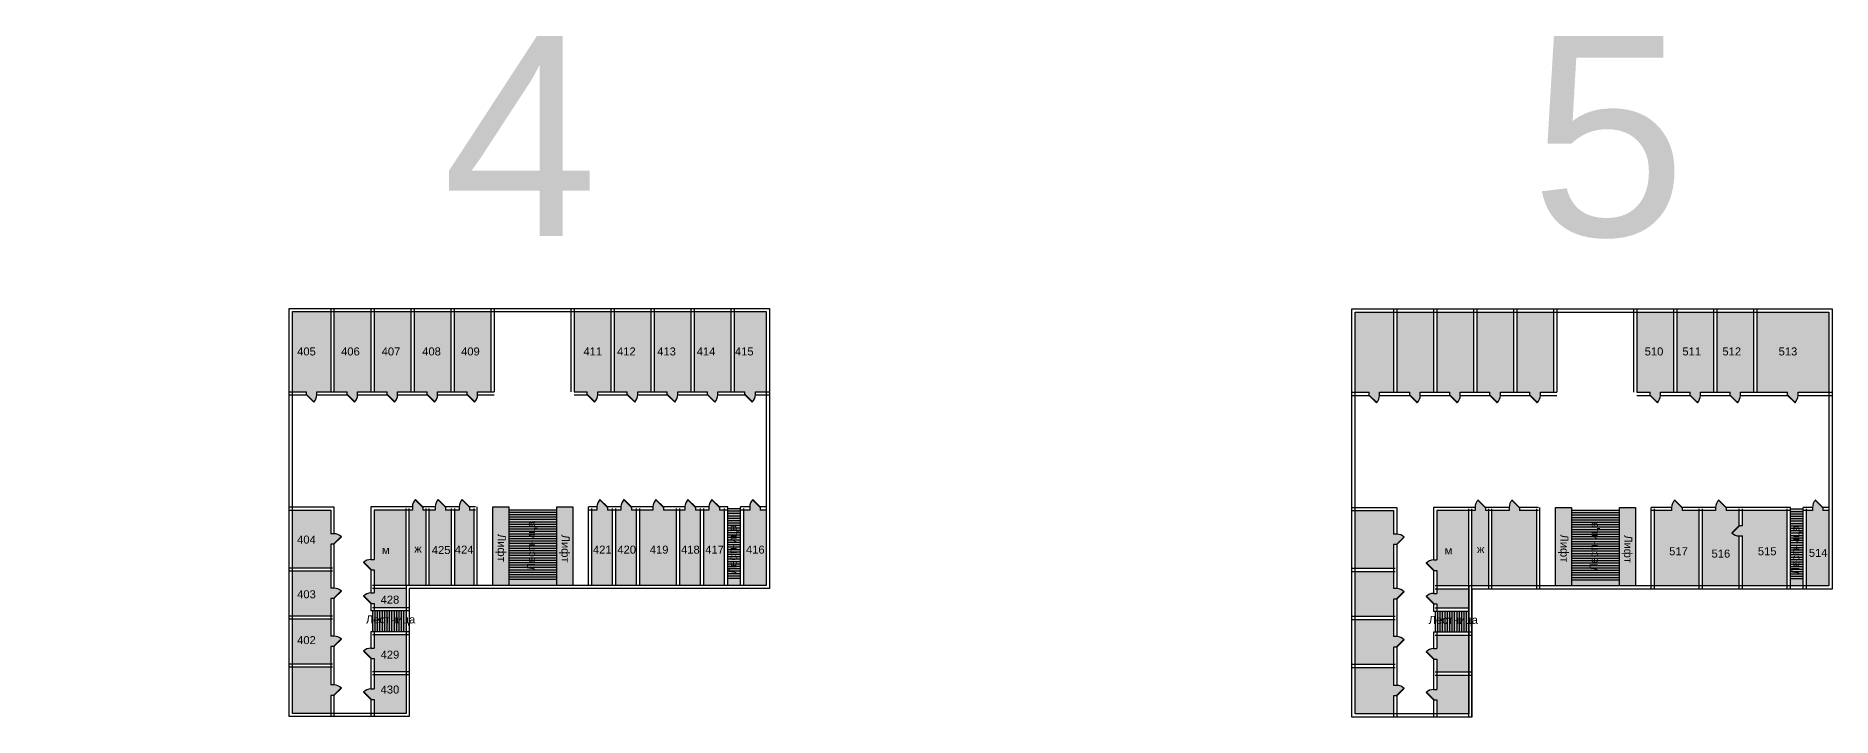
# Model space of a CAD drawing. Header units: millimetres. Extents: x -12927 to 458030, y -69439 to 32877.
# Drawn here: x -12927 to 211498, y -52604 to 32504 of the extents above; entities that cross this region are included whole.
import ezdxf

# ---------------------------------------------------------------- set-up
doc = ezdxf.new("R2010")
doc.units = ezdxf.units.MM
doc.layers.add('подп', color=7, linetype='Continuous')
doc.layers.add('штрих', color=7, linetype='Continuous')
doc.styles.get("Standard").update_dxf_attribs({"font": 'arial.ttf'})
pattern_1 = [(0, (0, 0), (0, 6.985), [5.08, -1.905]), (90, (0, 0), (-6.985, 4e-16), [5.08, -1.905])]
pattern_2 = [(0, (132782.215, -59.1775), (0, 6.985), [5.08, -1.905]), (90, (132782.215, -59.1775), (-6.985, 4e-16), [5.08, -1.905])]

# ---------------------------------------------------------------- blocks, each defined once
blk = doc.blocks.new('*U2')
for p, q in [((0, 0), (0, 400)), ((1300, 0), (1300, 400))]:
    blk.add_line(p, q)
blk.add_lwpolyline([(0, 0), (919, -919), (950, -888), (31, 31)], close=True)
blk.add_arc((0, 0), 1300, 315, 0)
blk = doc.blocks.new('*U3')
for p, q in [((0, 0), (0, -400)), ((-1300, 0), (-1300, -400))]:
    blk.add_line(p, q)
blk.add_lwpolyline([(0, 0), (-919, 919), (-950, 888), (-31, -31)], close=True)
blk.add_arc((0, 0), 1300, 135, 180)
blk = doc.blocks.new('*U4')
for p, q in [((0, 0), (0, -400)), ((-1300, 0), (-1300, -400))]:
    blk.add_line(p, q)
blk.add_lwpolyline([(0, 0), (-919, 919), (-950, 888), (-31, -31)], close=True)
blk.add_arc((0, 0), 1300, 135, 180)
blk = doc.blocks.new('*U5')
for p, q in [((-1300, 0), (-1300, 400)), ((0, 0), (0, 400))]:
    blk.add_line(p, q)
blk.add_lwpolyline([(0, 0), (-919, -919), (-950, -888), (-31, 31)], close=True)
blk.add_arc((0, 0), 1300, 180, 225)

msp = doc.modelspace()

# ---------------------------------------------------------------- hatches: boundary and pattern name
at = {"layer": 'штрих', "true_color": 0xffff76}
h = msp.add_hatch(color=51, dxfattribs=at)
h.dxf.hatch_style = 1
h.paths.add_polyline_path([(23916, -1945), (19116, -1945), (19116, -11945), (20866, -11945), (20866, -12283), (21815, -13233, 0.1901788), (22166, -12345), (22166, -11945), (23916, -11945)])
h.paths.add_polyline_path([(28916, -1945), (24316, -1945), (24316, -11945), (25966, -11945), (25966, -12283), (26915, -13233, 0.1901788), (27266, -12345), (27266, -11945), (28916, -11945)])
h.paths.add_polyline_path([(33916, -1945), (29316, -1945), (29316, -11945), (30966, -11945), (30966, -12283), (31915, -13233, 0.1901788), (32266, -12345), (32266, -11945), (33916, -11945)])
h.paths.add_polyline_path([(38916, -1945), (34316, -1945), (34316, -11945), (35966, -11945), (35966, -12283), (36915, -13233, 0.1901788), (37266, -12345), (37266, -11945), (38916, -11945)])
h.paths.add_polyline_path([(43916, -1945), (39316, -1945), (39316, -11945), (40966, -11945), (40966, -12283), (41915, -13233, 0.1901788), (42266, -12345), (42266, -11945), (43916, -11945)])
h.paths.add_polyline_path([(58916, -1945), (54316, -1945), (54316, -11945), (55966, -11945), (55966, -12283), (56915, -13233, 0.1901788), (57266, -12345), (57266, -11945), (58916, -11945)])
h.paths.add_polyline_path([(63916, -1945), (59316, -1945), (59316, -11945), (60966, -11945), (60966, -12283), (61915, -13233, 0.1901788), (62266, -12345), (62266, -11945), (63916, -11945)])
h.paths.add_polyline_path([(68916, -1945), (64316, -1945), (64316, -11945), (65966, -11945), (65966, -12283), (66915, -13233, 0.1901788), (67266, -12345), (67266, -11945), (68916, -11945)])
h.paths.add_polyline_path([(73916, -1945), (69316, -1945), (69316, -11945), (70966, -11945), (70966, -12283), (71915, -13233, 0.1901788), (72266, -12345), (72266, -11945), (73916, -11945)])
h.paths.add_polyline_path([(78316, -1945), (74316, -1945), (74316, -11945), (75666, -11945), (75666, -12283), (76615, -13233, 0.1901788), (76966, -12345), (76966, -11945), (78316, -11945)])
h.paths.add_polyline_path([(78316, -26745), (77566, -26745), (77566, -26407), (76616, -25457, 0.1901788), (76266, -26345), (76266, -26745), (75516, -26745), (75516, -36145), (78316, -36145)])
h.paths.add_polyline_path([(73116, -26745), (72466, -26745), (72466, -26407), (71516, -25457, 0.1901788), (71166, -26345), (71166, -26745), (70516, -26745), (70516, -36145), (73116, -36145)])
h.paths.add_polyline_path([(70116, -26745), (69466, -26745), (69466, -26407), (68516, -25457, 0.1901788), (68166, -26345), (68166, -26745), (67516, -26745), (67516, -36145), (70116, -36145)])
h.paths.add_polyline_path([(67116, -26745), (65469, -26745), (65469, -26407), (64519, -25457, 0.1901788), (64169, -26345), (64169, -26745), (62521, -26745), (62521, -36145), (67116, -36145)])
h.paths.add_polyline_path([(62121, -26745), (61471, -26745), (61471, -26407), (60522, -25457, 0.1901788), (60171, -26345), (60171, -26745), (59521, -26745), (59521, -36145), (62121, -36145)])
h.paths.add_polyline_path([(59121, -26745), (58471, -26745), (58471, -26407), (57522, -25457, 0.1901788), (57171, -26345), (57171, -26745), (56521, -26745), (56521, -36145), (59121, -36145)])
h.paths.add_polyline_path([(41816, -26745), (41266, -26745), (41266, -26407), (40316, -25457, 0.1901788), (39966, -26345), (39966, -26745), (39416, -26745), (39416, -36145), (41816, -36145)])
h.paths.add_polyline_path([(39016, -26745), (38266, -26745), (38266, -26407), (37316, -25457, 0.1901788), (36966, -26345), (36966, -26745), (36216, -26745), (36216, -36145), (39016, -36145)])
h.paths.add_polyline_path([(33316, -42345), (29316, -42345), (29316, -43995), (28916, -43995, 0.1901788), (28028, -44345), (28978, -45295), (29316, -45295), (29316, -46945), (33316, -46945)])
h.paths.add_polyline_path([(33316, -36545), (29316, -36545), (29316, -37095), (28916, -37095, 0.1901788), (28028, -37445), (28978, -38395), (29316, -38395), (29316, -38945), (33316, -38945)])
h.paths.add_polyline_path([(33316, -47345), (29316, -47345), (29316, -49095), (28916, -49095, 0.1901788), (28028, -49445), (28978, -50395), (29316, -50395), (29316, -52145), (33316, -52145)])
h.paths.add_polyline_path([(23916, -46345), (19116, -46345), (19116, -52145), (23916, -52145), (23916, -49895), (24254, -49895), (25204, -48945, 0.1901788), (24316, -48595), (23916, -48595)])
h.paths.add_polyline_path([(25204, -42845, 0.1901788), (24316, -42495), (23916, -42495), (23916, -40345), (19116, -40345), (19116, -45945), (23916, -45945), (23916, -43795), (24254, -43795)])
h.paths.add_polyline_path([(23916, -34345), (19116, -34345), (19116, -39945), (23916, -39945), (23916, -37795), (24254, -37795), (25204, -36845, 0.1901788), (24316, -36495), (23916, -36495)])
h.paths.add_polyline_path([(23916, -30995), (24254, -30995), (25204, -30045, 0.1901788), (24316, -29695), (23916, -29695), (23916, -26745), (19116, -26745), (19116, -33945), (23916, -33945)])
h = msp.add_hatch(dxfattribs=at)
h.set_pattern_fill('ANGLE', color=51)
h.set_pattern_definition(pattern_1)
h.paths.add_polyline_path([(176698, -2004), (172098, -2004), (172098, -12004), (173748, -12004), (173748, -12342), (174698, -13292, 0.1901788), (175048, -12404), (175048, -12004), (176698, -12004)])
h.paths.add_polyline_path([(171698, -2004), (167098, -2004), (167098, -12004), (168748, -12004), (168748, -12342), (169698, -13292, 0.1901788), (170048, -12404), (170048, -12004), (171698, -12004)])
h.paths.add_polyline_path([(166698, -2004), (162098, -2004), (162098, -12004), (163748, -12004), (163748, -12342), (164698, -13292, 0.1901788), (165048, -12404), (165048, -12004), (166698, -12004)])
h.paths.add_polyline_path([(161698, -2004), (157098, -2004), (157098, -12004), (158748, -12004), (158748, -12342), (159698, -13292, 0.1901788), (160048, -12404), (160048, -12004), (161698, -12004)])
h.paths.add_polyline_path([(156698, -2004), (151898, -2004), (151898, -12004), (153648, -12004), (153648, -12342), (154598, -13292, 0.1901788), (154948, -12404), (154948, -12004), (156698, -12004)])
h.paths.add_polyline_path([(156698, -26804), (151898, -26804), (151898, -34004), (156698, -34004), (156698, -31054), (157036, -31054), (157986, -30104, 0.1901788), (157098, -29754), (156698, -29754)])
h.paths.add_polyline_path([(157986, -36904, 0.1901788), (157098, -36554), (156698, -36554), (156698, -34404), (151898, -34404), (151898, -40004), (156698, -40004), (156698, -37854), (157036, -37854)])
h.paths.add_polyline_path([(156698, -40404), (151898, -40404), (151898, -46004), (156698, -46004), (156698, -43854), (157036, -43854), (157986, -42904, 0.1901788), (157098, -42554), (156698, -42554)])
h.paths.add_polyline_path([(157986, -49004, 0.1901788), (157098, -48654), (156698, -48654), (156698, -46404), (151898, -46404), (151898, -52204), (156698, -52204), (156698, -49954), (157036, -49954)])
h.paths.add_polyline_path([(166098, -47404), (162098, -47404), (162098, -49154), (161698, -49154, 0.1901788), (160810, -49504), (161760, -50454), (162098, -50454), (162098, -52204), (166098, -52204)])
h.paths.add_polyline_path([(166098, -42404), (162098, -42404), (162098, -44054), (161698, -44054, 0.1901788), (160810, -44404), (161760, -45354), (162098, -45354), (162098, -47004), (166098, -47004)])
h.paths.add_polyline_path([(166098, -36604), (162098, -36604), (162098, -37154), (161698, -37154, 0.1901788), (160810, -37504), (161760, -38454), (162098, -38454), (162098, -39004), (166098, -39004)])
h.paths.add_polyline_path([(152951, -5694), (152959, -5694), (152959, -5689), (152951, -5689)], flags=24)
h = msp.add_hatch(dxfattribs=at)
h.set_pattern_fill('ANGLE', color=51)
h.set_pattern_definition(pattern_1)
h.paths.add_polyline_path([(191698, -2004), (187098, -2004), (187098, -12004), (188748, -12004), (188748, -12404), (188779, -12373), (189698, -13292, 0.1901788), (190048, -12404), (190048, -12004), (191698, -12004)])
h = msp.add_hatch(dxfattribs=at)
h.set_pattern_fill('ANGLE', color=51)
h.set_pattern_definition(pattern_1)
h.paths.add_polyline_path([(196698, -2004), (192098, -2004), (192098, -12004), (193748, -12004), (193748, -12404), (193779, -12373), (194698, -13292, 0.1901788), (195048, -12404), (195048, -12004), (196698, -12004)])
h = msp.add_hatch(dxfattribs=at)
h.set_pattern_fill('ANGLE', color=51)
h.set_pattern_definition(pattern_1)
h.paths.add_polyline_path([(201698, -2004), (197098, -2004), (197098, -12004), (198748, -12004), (198748, -12404), (198779, -12373), (199698, -13292, 0.1901788), (200048, -12404), (200048, -12004), (201698, -12004)])
h.paths.add_polyline_path([(211098, -2004), (202098, -2004), (202098, -12004), (203748, -12004), (205948, -12004), (205948, -12404), (205979, -12373), (206898, -13292, 0.1901788), (207248, -12404), (207248, -12004), (208448, -12004), (211098, -12004)])
at = {"layer": 'штрих', "true_color": 0x5ea647}
h = msp.add_hatch(color=85, dxfattribs=at)
h.dxf.hatch_style = 1
h.paths.add_polyline_path([(33316, -26745), (29316, -26745), (29316, -32914), (28916, -32914, 0.1901788), (28028, -33264), (28978, -34214), (29316, -34214), (29316, -36145), (33316, -36145)])
h.paths.add_polyline_path([(35816, -26745), (35416, -26745), (35416, -26345), (35385, -26376), (34466, -25457, 0.1901788), (34116, -26345), (34116, -26745), (33716, -26745), (33716, -36145), (35816, -36145)])
h = msp.add_hatch(dxfattribs=at)
h.set_pattern_fill('ANGLE', color=85)
h.set_pattern_definition(pattern_1)
h.paths.add_polyline_path([(29416, -39345), (29316, -39345), (29116, -39345), (29116, -41945), (29316, -41945), (29416, -41945)])
h.paths.add_polyline_path([(29716, -39345), (29416, -39345), (29416, -41945), (29716, -41945)])
h.paths.add_polyline_path([(30016, -39345), (29716, -39345), (29716, -41945), (30016, -41945)])
h.paths.add_polyline_path([(30316, -39345), (30016, -39345), (30016, -41945), (30316, -41945)])
h.paths.add_polyline_path([(30616, -39345), (30316, -39345), (30316, -41945), (30616, -41945)])
h.paths.add_polyline_path([(30916, -39345), (30616, -39345), (30616, -41945), (30916, -41945)])
h.paths.add_polyline_path([(31216, -39345), (30916, -39345), (30916, -41945), (31216, -41945)])
h.paths.add_polyline_path([(31516, -39345), (31216, -39345), (31216, -41945), (31516, -41945)])
h.paths.add_polyline_path([(31816, -39345), (31516, -39345), (31516, -41945), (31816, -41945)])
h.paths.add_polyline_path([(32116, -39345), (31816, -39345), (31816, -41945), (32116, -41945)])
h.paths.add_polyline_path([(32416, -39345), (32116, -39345), (32116, -41945), (32416, -41945)])
h.paths.add_polyline_path([(32716, -39345), (32416, -39345), (32416, -41945), (32716, -41945)])
h.paths.add_polyline_path([(33016, -39345), (32716, -39345), (32716, -41945), (33016, -41945)])
h.paths.add_polyline_path([(33316, -39345), (33016, -39345), (33016, -41945), (33316, -41945)])
h.paths.add_polyline_path([(52169, -35090), (46169, -35090), (46169, -35390), (52169, -35390)])
h.paths.add_polyline_path([(52169, -34790), (46169, -34790), (46169, -35090), (52169, -35090)])
h.paths.add_polyline_path([(52169, -34490), (46169, -34490), (46169, -34790), (52169, -34790)])
h.paths.add_polyline_path([(52169, -34190), (46169, -34190), (46169, -34490), (52169, -34490)])
h.paths.add_polyline_path([(52169, -33890), (46169, -33890), (46169, -34190), (52169, -34190)])
h.paths.add_polyline_path([(52169, -33590), (46169, -33590), (46169, -33890), (52169, -33890)])
h.paths.add_polyline_path([(52169, -33290), (46169, -33290), (46169, -33590), (52169, -33590)])
h.paths.add_polyline_path([(52169, -32990), (46169, -32990), (46169, -33290), (52169, -33290)])
h.paths.add_polyline_path([(52169, -32690), (46169, -32690), (46169, -32990), (52169, -32990)])
h.paths.add_polyline_path([(52169, -32390), (46169, -32390), (46169, -32690), (52169, -32690)])
h.paths.add_polyline_path([(52169, -32090), (46169, -32090), (46169, -32390), (52169, -32390)])
h.paths.add_polyline_path([(52169, -31790), (46169, -31790), (46169, -32090), (52169, -32090)])
h.paths.add_polyline_path([(52169, -31490), (46169, -31490), (46169, -31790), (52169, -31790)])
h.paths.add_polyline_path([(52169, -31190), (46169, -31190), (46169, -31490), (52169, -31490)])
h.paths.add_polyline_path([(52169, -35390), (46169, -35390), (46169, -36145), (52169, -36145)])
h.paths.add_polyline_path([(52169, -30590), (46169, -30590), (46169, -30890), (52169, -30890)])
h.paths.add_polyline_path([(52169, -30290), (46169, -30290), (46169, -30590), (52169, -30590)])
h.paths.add_polyline_path([(52169, -30890), (46169, -30890), (46169, -31190), (52169, -31190)])
h.paths.add_polyline_path([(52169, -29990), (46169, -29990), (46169, -30290), (52169, -30290)])
h.paths.add_polyline_path([(52169, -29690), (46169, -29690), (46169, -29990), (52169, -29990)])
h.paths.add_polyline_path([(52169, -29390), (46169, -29390), (46169, -29690), (52169, -29690)])
h.paths.add_polyline_path([(52169, -29090), (46169, -29090), (46169, -29390), (52169, -29390)])
h.paths.add_polyline_path([(52169, -28790), (46169, -28790), (46169, -29090), (52169, -29090)])
h.paths.add_polyline_path([(52169, -28490), (46169, -28490), (46169, -28790), (52169, -28790)])
h.paths.add_polyline_path([(52169, -28190), (46169, -28190), (46169, -28490), (52169, -28490)])
h.paths.add_polyline_path([(52169, -27890), (46169, -27890), (46169, -28190), (52169, -28190)])
h.paths.add_polyline_path([(52169, -27590), (46169, -27590), (46169, -27890), (52169, -27890)])
h.paths.add_polyline_path([(52169, -27290), (46169, -27290), (46169, -27590), (52169, -27590)])
h.paths.add_polyline_path([(52169, -26990), (46169, -26990), (46169, -27290), (52169, -27290)])
h.paths.add_polyline_path([(52169, -26690), (46169, -26690), (46169, -26990), (52169, -26990)])
h.paths.add_polyline_path([(46169, -27290), (46169, -26990), (46169, -26690), (46169, -26345), (44169, -26345), (44169, -36145), (46169, -36145), (46169, -35390), (46169, -35090), (46169, -34790), (46169, -34490), (46169, -34190), (46169, -33890), (46169, -33590), (46169, -33290), (46169, -32990), (46169, -32690), (46169, -32390), (46169, -32090), (46169, -31790), (46169, -31490), (46169, -31190), (46169, -30890), (46169, -30590), (46169, -30290), (46169, -29990), (46169, -29690), (46169, -29390), (46169, -29090), (46169, -28790), (46169, -28490), (46169, -28190), (46169, -27890), (46169, -27590)])
h.paths.add_polyline_path([(54169, -26345), (52169, -26345), (52169, -36145), (54169, -36145)])
h = msp.add_hatch(dxfattribs=at)
h.set_pattern_fill('ANGLE', color=85)
h.set_pattern_definition(pattern_1)
h.paths.add_polyline_path([(75116, -35245), (73516, -35245), (73516, -36145), (75116, -36145)])
h.paths.add_polyline_path([(75116, -34945), (73516, -34945), (73516, -35245), (75116, -35245)])
h.paths.add_polyline_path([(75116, -34645), (73516, -34645), (73516, -34945), (75116, -34945)])
h.paths.add_polyline_path([(75116, -34345), (73516, -34345), (73516, -34645), (75116, -34645)])
h.paths.add_polyline_path([(75116, -34045), (73516, -34045), (73516, -34345), (75116, -34345)])
h.paths.add_polyline_path([(75116, -33745), (73516, -33745), (73516, -34045), (75116, -34045)])
h.paths.add_polyline_path([(75116, -33445), (73516, -33445), (73516, -33745), (75116, -33745)])
h.paths.add_polyline_path([(75116, -33145), (73516, -33145), (73516, -33445), (75116, -33445)])
h.paths.add_polyline_path([(75116, -32845), (73516, -32845), (73516, -33145), (75116, -33145)])
h.paths.add_polyline_path([(75116, -32245), (73516, -32245), (73516, -32545), (75116, -32545)])
h.paths.add_polyline_path([(75116, -32545), (73516, -32545), (73516, -32845), (75116, -32845)])
h.paths.add_polyline_path([(75116, -31945), (73516, -31945), (73516, -32245), (75116, -32245)])
h.paths.add_polyline_path([(75116, -31645), (73516, -31645), (73516, -31945), (75116, -31945)])
h.paths.add_polyline_path([(75116, -31345), (73516, -31345), (73516, -31645), (75116, -31645)])
h.paths.add_polyline_path([(75116, -31045), (73516, -31045), (73516, -31345), (75116, -31345)])
h.paths.add_polyline_path([(75116, -30745), (73516, -30745), (73516, -31045), (75116, -31045)])
h.paths.add_polyline_path([(75116, -30445), (73516, -30445), (73516, -30745), (75116, -30745)])
h.paths.add_polyline_path([(75116, -30145), (73516, -30145), (73516, -30445), (75116, -30445)])
h.paths.add_polyline_path([(75116, -29545), (73516, -29545), (73516, -29845), (75116, -29845)])
h.paths.add_polyline_path([(75116, -29845), (73516, -29845), (73516, -30145), (75116, -30145)])
h.paths.add_polyline_path([(75116, -29245), (73516, -29245), (73516, -29545), (75116, -29545)])
h.paths.add_polyline_path([(75116, -28945), (73516, -28945), (73516, -29245), (75116, -29245)])
h.paths.add_polyline_path([(75116, -28645), (73516, -28645), (73516, -28945), (75116, -28945)])
h.paths.add_polyline_path([(75116, -28345), (73516, -28345), (73516, -28645), (75116, -28645)])
h.paths.add_polyline_path([(75116, -28045), (73516, -28045), (73516, -28345), (75116, -28345)])
h.paths.add_polyline_path([(75116, -27745), (73516, -27745), (73516, -28045), (75116, -28045)])
h.paths.add_polyline_path([(75116, -27445), (73516, -27445), (73516, -27745), (75116, -27745)])
h.paths.add_polyline_path([(75116, -27145), (73516, -27145), (73516, -27445), (75116, -27445)])
h.paths.add_polyline_path([(75116, -26845), (73516, -26845), (73516, -27145), (75116, -27145)])
h.paths.add_polyline_path([(75116, -26545), (73516, -26545), (73516, -26745), (73516, -26845), (75116, -26845), (75116, -26745)])
h = msp.add_hatch(color=85, dxfattribs=at)
h.dxf.hatch_style = 1
h.paths.add_polyline_path([(166098, -26804), (162098, -26804), (162098, -32973), (161698, -32973, 0.1901788), (160810, -33323), (161760, -34273), (162098, -34273), (162098, -36204), (166098, -36204)])
h.paths.add_polyline_path([(168598, -26804), (168198, -26804), (168198, -26404), (168167, -26435), (167248, -25516, 0.1901788), (166898, -26404), (166898, -26804), (166498, -26804), (166498, -36204), (168598, -36204)])
h = msp.add_hatch(dxfattribs=at)
h.set_pattern_fill('ANGLE', color=85)
h.set_pattern_definition(pattern_2)
h.paths.add_polyline_path([(162198, -39404), (162098, -39404), (161898, -39404), (161898, -42004), (162098, -42004), (162198, -42004)])
h.paths.add_polyline_path([(162498, -39404), (162198, -39404), (162198, -42004), (162498, -42004)])
h.paths.add_polyline_path([(162798, -39404), (162498, -39404), (162498, -42004), (162798, -42004)])
h.paths.add_polyline_path([(163098, -39404), (162798, -39404), (162798, -42004), (163098, -42004)])
h.paths.add_polyline_path([(163398, -39404), (163098, -39404), (163098, -42004), (163398, -42004)])
h.paths.add_polyline_path([(163698, -39404), (163398, -39404), (163398, -42004), (163698, -42004)])
h.paths.add_polyline_path([(163998, -39404), (163698, -39404), (163698, -42004), (163998, -42004)])
h.paths.add_polyline_path([(164298, -39404), (163998, -39404), (163998, -42004), (164298, -42004)])
h.paths.add_polyline_path([(164598, -39404), (164298, -39404), (164298, -42004), (164598, -42004)])
h.paths.add_polyline_path([(164898, -39404), (164598, -39404), (164598, -42004), (164898, -42004)])
h.paths.add_polyline_path([(165198, -39404), (164898, -39404), (164898, -42004), (165198, -42004)])
h.paths.add_polyline_path([(165498, -39404), (165198, -39404), (165198, -42004), (165498, -42004)])
h.paths.add_polyline_path([(165798, -39404), (165498, -39404), (165498, -42004), (165798, -42004)])
h.paths.add_polyline_path([(166098, -39404), (165798, -39404), (165798, -42004), (166098, -42004)])
h.paths.add_polyline_path([(184951, -35149), (178951, -35149), (178951, -35449), (184951, -35449)])
h.paths.add_polyline_path([(184951, -34849), (178951, -34849), (178951, -35149), (184951, -35149)])
h.paths.add_polyline_path([(184951, -34549), (178951, -34549), (178951, -34849), (184951, -34849)])
h.paths.add_polyline_path([(184951, -34249), (178951, -34249), (178951, -34549), (184951, -34549)])
h.paths.add_polyline_path([(184951, -33949), (178951, -33949), (178951, -34249), (184951, -34249)])
h.paths.add_polyline_path([(184951, -33649), (178951, -33649), (178951, -33949), (184951, -33949)])
h.paths.add_polyline_path([(184951, -33349), (178951, -33349), (178951, -33649), (184951, -33649)])
h.paths.add_polyline_path([(184951, -33049), (178951, -33049), (178951, -33349), (184951, -33349)])
h.paths.add_polyline_path([(184951, -32749), (178951, -32749), (178951, -33049), (184951, -33049)])
h.paths.add_polyline_path([(184951, -32449), (178951, -32449), (178951, -32749), (184951, -32749)])
h.paths.add_polyline_path([(184951, -32149), (178951, -32149), (178951, -32449), (184951, -32449)])
h.paths.add_polyline_path([(184951, -31849), (178951, -31849), (178951, -32149), (184951, -32149)])
h.paths.add_polyline_path([(184951, -31549), (178951, -31549), (178951, -31849), (184951, -31849)])
h.paths.add_polyline_path([(184951, -31249), (178951, -31249), (178951, -31549), (184951, -31549)])
h.paths.add_polyline_path([(184951, -35449), (178951, -35449), (178951, -36204), (184951, -36204)])
h.paths.add_polyline_path([(184951, -30649), (178951, -30649), (178951, -30949), (184951, -30949)])
h.paths.add_polyline_path([(184951, -30349), (178951, -30349), (178951, -30649), (184951, -30649)])
h.paths.add_polyline_path([(184951, -30949), (178951, -30949), (178951, -31249), (184951, -31249)])
h.paths.add_polyline_path([(184951, -30049), (178951, -30049), (178951, -30349), (184951, -30349)])
h.paths.add_polyline_path([(184951, -29749), (178951, -29749), (178951, -30049), (184951, -30049)])
h.paths.add_polyline_path([(184951, -29449), (178951, -29449), (178951, -29749), (184951, -29749)])
h.paths.add_polyline_path([(184951, -29149), (178951, -29149), (178951, -29449), (184951, -29449)])
h.paths.add_polyline_path([(184951, -28849), (178951, -28849), (178951, -29149), (184951, -29149)])
h.paths.add_polyline_path([(184951, -28549), (178951, -28549), (178951, -28849), (184951, -28849)])
h.paths.add_polyline_path([(184951, -28249), (178951, -28249), (178951, -28549), (184951, -28549)])
h.paths.add_polyline_path([(184951, -27949), (178951, -27949), (178951, -28249), (184951, -28249)])
h.paths.add_polyline_path([(184951, -27649), (178951, -27649), (178951, -27949), (184951, -27949)])
h.paths.add_polyline_path([(184951, -27349), (178951, -27349), (178951, -27649), (184951, -27649)])
h.paths.add_polyline_path([(184951, -27049), (178951, -27049), (178951, -27349), (184951, -27349)])
h.paths.add_polyline_path([(184951, -26749), (178951, -26749), (178951, -27049), (184951, -27049)])
h.paths.add_polyline_path([(178951, -27349), (178951, -27049), (178951, -26749), (178951, -26404), (176951, -26404), (176951, -36204), (178951, -36204), (178951, -35449), (178951, -35149), (178951, -34849), (178951, -34549), (178951, -34249), (178951, -33949), (178951, -33649), (178951, -33349), (178951, -33049), (178951, -32749), (178951, -32449), (178951, -32149), (178951, -31849), (178951, -31549), (178951, -31249), (178951, -30949), (178951, -30649), (178951, -30349), (178951, -30049), (178951, -29749), (178951, -29449), (178951, -29149), (178951, -28849), (178951, -28549), (178951, -28249), (178951, -27949), (178951, -27649)])
h.paths.add_polyline_path([(186951, -26404), (184951, -26404), (184951, -36204), (186951, -36204)])
at = {"layer": 'штрих', "true_color": 0xffff76}
h = msp.add_hatch(dxfattribs=at)
h.set_pattern_fill('ANGLE', color=51)
h.set_pattern_definition(pattern_1)
h.paths.add_polyline_path([(174598, -26804), (172448, -26804), (172448, -26466), (171498, -25516, 0.1901788), (171148, -26404), (171148, -26804), (168998, -26804), (168998, -36204), (174598, -36204)])
h = msp.add_hatch(dxfattribs=at)
h.set_pattern_fill('ANGLE', color=51)
h.set_pattern_definition(pattern_1)
h.paths.add_polyline_path([(194904, -26804), (194254, -26804), (192754, -26804), (192754, -26404), (192723, -26435), (191804, -25516, 0.1901788), (191454, -26404), (191454, -26804), (189954, -26804), (189304, -26804), (189304, -36204), (194904, -36204)])
h = msp.add_hatch(dxfattribs=at)
h.set_pattern_fill('ANGLE', color=51)
h.set_pattern_definition(pattern_1)
h.paths.add_polyline_path([(199898, -29971, -0.1901788), (199010, -29621), (199010, -29621), (198979, -29590), (199898, -28671), (199898, -26804), (198251, -26804), (198251, -26404), (198220, -26435), (197301, -25516, 0.1901788), (196951, -26404), (196951, -26804), (195304, -26804), (195304, -36204), (199898, -36204)])
h = msp.add_hatch(dxfattribs=at)
h.set_pattern_fill('ANGLE', color=51)
h.set_pattern_definition(pattern_1)
h.paths.add_polyline_path([(205898, -26804), (203948, -26804), (202473, -26804), (202339, -26804), (200948, -26804), (200846, -26804), (200693, -26804), (200521, -26804), (200298, -26804), (200298, -28671), (199898, -28671), (199929, -28702), (199010, -29621, 0.1901788), (199898, -29971), (200298, -29971), (200298, -36204), (205898, -36204)])
at = {"layer": 'штрих', "true_color": 0x5ea647}
h = msp.add_hatch(dxfattribs=at)
h.set_pattern_fill('ANGLE', color=85)
h.set_pattern_definition(pattern_2)
h.paths.add_polyline_path([(207898, -35304), (206298, -35304), (206298, -36204), (207898, -36204)])
h.paths.add_polyline_path([(207898, -35004), (206298, -35004), (206298, -35304), (207898, -35304)])
h.paths.add_polyline_path([(207898, -34704), (206298, -34704), (206298, -35004), (207898, -35004)])
h.paths.add_polyline_path([(207898, -34404), (206298, -34404), (206298, -34704), (207898, -34704)])
h.paths.add_polyline_path([(207898, -34104), (206298, -34104), (206298, -34404), (207898, -34404)])
h.paths.add_polyline_path([(207898, -33804), (206298, -33804), (206298, -34104), (207898, -34104)])
h.paths.add_polyline_path([(207898, -33504), (206298, -33504), (206298, -33804), (207898, -33804)])
h.paths.add_polyline_path([(207898, -33204), (206298, -33204), (206298, -33504), (207898, -33504)])
h.paths.add_polyline_path([(207898, -32904), (206298, -32904), (206298, -33204), (207898, -33204)])
h.paths.add_polyline_path([(207898, -32304), (206298, -32304), (206298, -32604), (207898, -32604)])
h.paths.add_polyline_path([(207898, -32604), (206298, -32604), (206298, -32904), (207898, -32904)])
h.paths.add_polyline_path([(207898, -32004), (206298, -32004), (206298, -32304), (207898, -32304)])
h.paths.add_polyline_path([(207898, -31704), (206298, -31704), (206298, -32004), (207898, -32004)])
h.paths.add_polyline_path([(207898, -31404), (206298, -31404), (206298, -31704), (207898, -31704)])
h.paths.add_polyline_path([(207898, -31104), (206298, -31104), (206298, -31404), (207898, -31404)])
h.paths.add_polyline_path([(207898, -30804), (206298, -30804), (206298, -31104), (207898, -31104)])
h.paths.add_polyline_path([(207898, -30504), (206298, -30504), (206298, -30804), (207898, -30804)])
h.paths.add_polyline_path([(207898, -30204), (206298, -30204), (206298, -30504), (207898, -30504)])
h.paths.add_polyline_path([(207898, -29604), (206298, -29604), (206298, -29904), (207898, -29904)])
h.paths.add_polyline_path([(207898, -29904), (206298, -29904), (206298, -30204), (207898, -30204)])
h.paths.add_polyline_path([(207898, -29304), (206298, -29304), (206298, -29604), (207898, -29604)])
h.paths.add_polyline_path([(207898, -29004), (206298, -29004), (206298, -29304), (207898, -29304)])
h.paths.add_polyline_path([(207898, -28704), (206298, -28704), (206298, -29004), (207898, -29004)])
h.paths.add_polyline_path([(207898, -28404), (206298, -28404), (206298, -28704), (207898, -28704)])
h.paths.add_polyline_path([(207898, -28104), (206298, -28104), (206298, -28404), (207898, -28404)])
h.paths.add_polyline_path([(207898, -27804), (206298, -27804), (206298, -28104), (207898, -28104)])
h.paths.add_polyline_path([(207898, -27504), (206298, -27504), (206298, -27804), (207898, -27804)])
h.paths.add_polyline_path([(207898, -27204), (206298, -27204), (206298, -27504), (207898, -27504)])
h.paths.add_polyline_path([(207898, -26904), (206298, -26904), (206298, -27204), (207898, -27204)])
h.paths.add_polyline_path([(207898, -26604), (206298, -26604), (206298, -26804), (206298, -26904), (207898, -26904), (207898, -26804)])
at = {"layer": 'штрих', "true_color": 0xffff76}
h = msp.add_hatch(dxfattribs=at)
h.set_pattern_fill('ANGLE', color=51)
h.set_pattern_definition(pattern_1)
h.paths.add_polyline_path([(211098, -26804), (210348, -26804), (210348, -26404), (210317, -26435), (209398, -25516, 0.1901788), (209048, -26404), (209048, -26804), (208298, -26804), (208298, -36204), (211098, -36204)])

# ---------------------------------------------------------------- linework, layer by layer
for p, q in [((18716, -52545), (18716, -1545)), ((18716, -1545), (78716, -1545)), ((19116, -52145), (19116, -1945)), ((19116, -1945), (78316, -1945)), ((23916, -1545), (23916, -11945)), ((24316, -1545), (24316, -11945)), ((28916, -1545), (28916, -11945)), ((29316, -1545), (29316, -11945)), ((33916, -1545), (33916, -11945)), ((34316, -1545), (34316, -11945)), ((38916, -1545), (38916, -11945)), ((39316, -1545), (39316, -11945)), ((43916, -1545), (43916, -11945)), ((44316, -1545), (44316, -11945)), ((53916, -1545), (53916, -11945)), ((54316, -1545), (54316, -11945)), ((58916, -1545), (58916, -11945)), ((59316, -1545), (59316, -11945)), ((63916, -1545), (63916, -11945)), ((64316, -1545), (64316, -11945)), ((68916, -1545), (68916, -11945)), ((69316, -1545), (69316, -11945)), ((73916, -1545), (73916, -11945)), ((74316, -1545), (74316, -11945)), ((78316, -1945), (78316, -36145)), ((78716, -1545), (78716, -36545)), ((151498, -52604), (151498, -1604)), ((151498, -1604), (211498, -1604)), ((151898, -52204), (151898, -2004)), ((151898, -2004), (211098, -2004)), ((156698, -1604), (156698, -12004)), ((157098, -1604), (157098, -12004)), ((161698, -1604), (161698, -12004)), ((162098, -1604), (162098, -12004)), ((166698, -1604), (166698, -12004)), ((167098, -1604), (167098, -12004)), ((171698, -1604), (171698, -12004)), ((172098, -1604), (172098, -12004)), ((176698, -1604), (176698, -12004)), ((177098, -1604), (177098, -12004)), ((186698, -1604), (186698, -12004)), ((187098, -1604), (187098, -12004)), ((191698, -1604), (191698, -12004)), ((192098, -1604), (192098, -12004)), ((196698, -1604), (196698, -12004)), ((197098, -1604), (197098, -12004)), ((201698, -1604), (201698, -12004)), ((202098, -1604), (202098, -12004)), ((211098, -2004), (211098, -36204)), ((211498, -1604), (211498, -36604)), ((18716, -11945), (20866, -11945)), ((18716, -12345), (20866, -12345)), ((22166, -11945), (25966, -11945)), ((22166, -12345), (25966, -12345)), ((27266, -11945), (30966, -11945)), ((27266, -12345), (30966, -12345)), ((32266, -11945), (35966, -11945)), ((32266, -12345), (35966, -12345)), ((37266, -11945), (40966, -11945)), ((37266, -12345), (40966, -12345)), ((42266, -11945), (44316, -11945)), ((42266, -12345), (44316, -12345)), ((54316, -11945), (55966, -11945)), ((54316, -12345), (55966, -12345)), ((57266, -11945), (60966, -11945)), ((57266, -12345), (60966, -12345)), ((62266, -11945), (65966, -11945)), ((62266, -12345), (65966, -12345)), ((67266, -11945), (70966, -11945)), ((67266, -12345), (70966, -12345)), ((72266, -11945), (75666, -11945)), ((72266, -12345), (75666, -12345)), ((76966, -11945), (78716, -11945)), ((76966, -12345), (78716, -12345)), ((151498, -12004), (153648, -12004)), ((151498, -12404), (153648, -12404)), ((154948, -12004), (158748, -12004)), ((154948, -12404), (158748, -12404)), ((160048, -12004), (163748, -12004)), ((160048, -12404), (163748, -12404)), ((165048, -12004), (168748, -12004)), ((165048, -12404), (168748, -12404)), ((170048, -12004), (173748, -12004)), ((170048, -12404), (173748, -12404)), ((175048, -12004), (177098, -12004)), ((175048, -12404), (177098, -12404)), ((187098, -12004), (188748, -12004)), ((187098, -12404), (188748, -12404)), ((190048, -12004), (193748, -12004)), ((190048, -12404), (193748, -12404)), ((195048, -12004), (198748, -12004)), ((195048, -12404), (198748, -12404)), ((200048, -12004), (205048, -12004)), ((200048, -12404), (205048, -12404)), ((203748, -12004), (205948, -12004)), ((203748, -12404), (205948, -12404)), ((207248, -12004), (208448, -12004)), ((207248, -12404), (208448, -12404)), ((208448, -12004), (211498, -12004)), ((208448, -12404), (211498, -12404)), ((18716, -26345), (24316, -26345)), ((18716, -26745), (23916, -26745)), ((23916, -26745), (23916, -29695)), ((24316, -26345), (24316, -29695)), ((34116, -26345), (28916, -26345)), ((28916, -26345), (28916, -32914)), ((34116, -26745), (29316, -26745)), ((29316, -26745), (29316, -32914)), ((33316, -36145), (33316, -26545)), ((33716, -36145), (33716, -26545)), ((36966, -26345), (35416, -26345)), ((36966, -26745), (35416, -26745)), ((35816, -36145), (35816, -26545)), ((36216, -36145), (36216, -26545)), ((39966, -26345), (38266, -26345)), ((39966, -26745), (38266, -26745)), ((39016, -36145), (39016, -26545)), ((39416, -36145), (39416, -26545)), ((42016, -26345), (41266, -26345)), ((42016, -26745), (41266, -26745)), ((41816, -36145), (41816, -26545)), ((42216, -26745), (42216, -26345)), ((42216, -36145), (42216, -26545)), ((46169, -26690), (52169, -26690)), ((56121, -26745), (56121, -26345)), ((57171, -26345), (56121, -26345)), ((56121, -36145), (56121, -26545)), ((57171, -26745), (56121, -26745)), ((56521, -36145), (56521, -26545)), ((60171, -26345), (58471, -26345)), ((60171, -26745), (58471, -26745)), ((59121, -36145), (59121, -26545)), ((59521, -36145), (59521, -26545)), ((64169, -26345), (61471, -26345)), ((64169, -26745), (61471, -26745)), ((62121, -36145), (62121, -26545)), ((62521, -36145), (62521, -26545)), ((68166, -26345), (65469, -26345)), ((68166, -26745), (65469, -26745)), ((67116, -36145), (67116, -26545)), ((67516, -36145), (67516, -26545)), ((71166, -26345), (69466, -26345)), ((71166, -26745), (69466, -26745)), ((70116, -36145), (70116, -26545)), ((70516, -36145), (70516, -26545)), ((73516, -26345), (72466, -26345)), ((73516, -26745), (72466, -26745)), ((73116, -36145), (73116, -26545)), ((73516, -26745), (73516, -26345)), ((73516, -36145), (73516, -26545)), ((73516, -26545), (75116, -26545)), ((73516, -26845), (75116, -26845)), ((75116, -26745), (75116, -26345)), ((76266, -26345), (75116, -26345)), ((75116, -36145), (75116, -26545)), ((76266, -26745), (75116, -26745)), ((75516, -36145), (75516, -26545)), ((78316, -26345), (77566, -26345)), ((78316, -26745), (77566, -26745)), ((151498, -26404), (157098, -26404)), ((151498, -26804), (156698, -26804)), ((156698, -26804), (156698, -29754)), ((157098, -26404), (157098, -29754)), ((166898, -26404), (161698, -26404)), ((161698, -26404), (161698, -32973)), ((166898, -26804), (162098, -26804)), ((162098, -26804), (162098, -32973)), ((166098, -52604), (166098, -26604)), ((166498, -52604), (166498, -26604)), ((171148, -26404), (168198, -26404)), ((171148, -26804), (168198, -26804)), ((168598, -36604), (168598, -26604)), ((168998, -36604), (168998, -26604)), ((174798, -26404), (172448, -26404)), ((174798, -26804), (172448, -26804)), ((174598, -36604), (174598, -26604)), ((174998, -26804), (174998, -26404)), ((174998, -36604), (174998, -26604)), ((178951, -26749), (184951, -26749)), ((189954, -26404), (188904, -26404)), ((188904, -26804), (188904, -26404)), ((188904, -36604), (188904, -26604)), ((189954, -26804), (188904, -26804)), ((189304, -36604), (189304, -26604)), ((191454, -26404), (189954, -26404)), ((191454, -26804), (189954, -26804)), ((194254, -26404), (192754, -26404)), ((194254, -26804), (192754, -26804)), ((196951, -26404), (194254, -26404)), ((196951, -26804), (194254, -26804)), ((194904, -36604), (194904, -26604)), ((195304, -36604), (195304, -26604)), ((200521, -26404), (198251, -26404)), ((200521, -26804), (198251, -26804)), ((199898, -28671), (199898, -26604)), ((200298, -28671), (200298, -26604)), ((200693, -26404), (200521, -26404)), ((200693, -26804), (200521, -26804)), ((200846, -26404), (200693, -26404)), ((200846, -26804), (200693, -26804)), ((200948, -26404), (200846, -26404)), ((200948, -26804), (200846, -26804)), ((202339, -26404), (200948, -26404)), ((202339, -26804), (200948, -26804)), ((202473, -26404), (202339, -26404)), ((202473, -26804), (202339, -26804)), ((203948, -26404), (202473, -26404)), ((203948, -26804), (202473, -26804)), ((206298, -26404), (203948, -26404)), ((206298, -26804), (203948, -26804)), ((205898, -36604), (205898, -26604)), ((206298, -26804), (206298, -26404)), ((206298, -36604), (206298, -26604)), ((206298, -26604), (207898, -26604)), ((206298, -26904), (207898, -26904)), ((209048, -26404), (207898, -26404)), ((207898, -26804), (207898, -26404)), ((207898, -36604), (207898, -26604)), ((209048, -26804), (207898, -26804)), ((208298, -36604), (208298, -26604)), ((211098, -26404), (210348, -26404)), ((211098, -26804), (210348, -26804)), ((46169, -26990), (52169, -26990)), ((46169, -27290), (52169, -27290)), ((46169, -27590), (52169, -27590)), ((46169, -27890), (52169, -27890)), ((46169, -28190), (52169, -28190)), ((46169, -28490), (52169, -28490)), ((46169, -28790), (52169, -28790)), ((46169, -29090), (52169, -29090)), ((73516, -27145), (75116, -27145)), ((73516, -27445), (75116, -27445)), ((73516, -27745), (75116, -27745)), ((73516, -28045), (75116, -28045)), ((73516, -28345), (75116, -28345)), ((73516, -28645), (75116, -28645)), ((73516, -28945), (75116, -28945)), ((178951, -27049), (184951, -27049)), ((178951, -27349), (184951, -27349)), ((178951, -27649), (184951, -27649)), ((178951, -27949), (184951, -27949)), ((178951, -28249), (184951, -28249)), ((178951, -28549), (184951, -28549)), ((178951, -28849), (184951, -28849)), ((178951, -29149), (184951, -29149)), ((206298, -27204), (207898, -27204)), ((206298, -27504), (207898, -27504)), ((206298, -27804), (207898, -27804)), ((206298, -28104), (207898, -28104)), ((206298, -28404), (207898, -28404)), ((206298, -28704), (207898, -28704)), ((206298, -29004), (207898, -29004)), ((23916, -30995), (23916, -36495)), ((24316, -30995), (24316, -36495)), ((46169, -29390), (52169, -29390)), ((46169, -29690), (52169, -29690)), ((46169, -29990), (52169, -29990)), ((46169, -30290), (52169, -30290)), ((46169, -30590), (52169, -30590)), ((46169, -30890), (52169, -30890)), ((46169, -31190), (52169, -31190)), ((73516, -29245), (75116, -29245)), ((73516, -29545), (75116, -29545)), ((73516, -29845), (75116, -29845)), ((73516, -30145), (75116, -30145)), ((73516, -30445), (75116, -30445)), ((73516, -30745), (75116, -30745)), ((73516, -31045), (75116, -31045)), ((73516, -31345), (75116, -31345)), ((156698, -31054), (156698, -36554)), ((157098, -31054), (157098, -36554)), ((178951, -29449), (184951, -29449)), ((178951, -29749), (184951, -29749)), ((178951, -30049), (184951, -30049)), ((178951, -30349), (184951, -30349)), ((178951, -30649), (184951, -30649)), ((178951, -30949), (184951, -30949)), ((178951, -31249), (184951, -31249)), ((199898, -36604), (199898, -29971)), ((200298, -36604), (200298, -29971)), ((206298, -29304), (207898, -29304)), ((206298, -29604), (207898, -29604)), ((206298, -29904), (207898, -29904)), ((206298, -30204), (207898, -30204)), ((206298, -30504), (207898, -30504)), ((206298, -30804), (207898, -30804)), ((206298, -31104), (207898, -31104)), ((206298, -31404), (207898, -31404)), ((46169, -31490), (52169, -31490)), ((46169, -31790), (52169, -31790)), ((46169, -32090), (52169, -32090)), ((46169, -32390), (52169, -32390)), ((46169, -32690), (52169, -32690)), ((46169, -32990), (52169, -32990)), ((46169, -33290), (52169, -33290)), ((46169, -33590), (52169, -33590)), ((73516, -31645), (75116, -31645)), ((73516, -31945), (75116, -31945)), ((73516, -32245), (75116, -32245)), ((73516, -32545), (75116, -32545)), ((73516, -32845), (75116, -32845)), ((73516, -33145), (75116, -33145)), ((73516, -33445), (75116, -33445)), ((178951, -31549), (184951, -31549)), ((178951, -31849), (184951, -31849)), ((178951, -32149), (184951, -32149)), ((178951, -32449), (184951, -32449)), ((178951, -32749), (184951, -32749)), ((178951, -33049), (184951, -33049)), ((178951, -33349), (184951, -33349)), ((178951, -33649), (184951, -33649)), ((206298, -31704), (207898, -31704)), ((206298, -32004), (207898, -32004)), ((206298, -32304), (207898, -32304)), ((206298, -32604), (207898, -32604)), ((206298, -32604), (207898, -32604)), ((206298, -32904), (207898, -32904)), ((206298, -32904), (207898, -32904)), ((206298, -33204), (207898, -33204)), ((206298, -33204), (207898, -33204)), ((206298, -33504), (207898, -33504)), ((206298, -33504), (207898, -33504)), ((18716, -33945), (24116, -33945)), ((18716, -34345), (24116, -34345)), ((28916, -34214), (28916, -37095)), ((29316, -34214), (29316, -37095)), ((46169, -33890), (52169, -33890)), ((46169, -34190), (52169, -34190)), ((46169, -34490), (52169, -34490)), ((46169, -34790), (52169, -34790)), ((46169, -35090), (52169, -35090)), ((46169, -35390), (52169, -35390)), ((73516, -33745), (75116, -33745)), ((73516, -34045), (75116, -34045)), ((73516, -34345), (75116, -34345)), ((73516, -34645), (75116, -34645)), ((73516, -34945), (75116, -34945)), ((73516, -35245), (75116, -35245)), ((151498, -34004), (156898, -34004)), ((151498, -34404), (156898, -34404)), ((161698, -34273), (161698, -37154)), ((162098, -34273), (162098, -37154)), ((178951, -33949), (184951, -33949)), ((178951, -34249), (184951, -34249)), ((178951, -34549), (184951, -34549)), ((178951, -34849), (184951, -34849)), ((178951, -35149), (184951, -35149)), ((178951, -35449), (184951, -35449)), ((206298, -33804), (207898, -33804)), ((206298, -33804), (207898, -33804)), ((206298, -34104), (207898, -34104)), ((206298, -34104), (207898, -34104)), ((206298, -34404), (207898, -34404)), ((206298, -34404), (207898, -34404)), ((206298, -34704), (207898, -34704)), ((206298, -35004), (207898, -35004)), ((206298, -35304), (207898, -35304)), ((23916, -37795), (23916, -42495)), ((24316, -37795), (24316, -42495)), ((33316, -36145), (29116, -36145)), ((33316, -36545), (29116, -36545)), ((78316, -36145), (33316, -36145)), ((33316, -36145), (33316, -52145)), ((78716, -36545), (33716, -36545)), ((33716, -36545), (33716, -52545)), ((156698, -37854), (156698, -42554)), ((157098, -37854), (157098, -42554)), ((166098, -36204), (161898, -36204)), ((166098, -36604), (161898, -36604)), ((211098, -36204), (166098, -36204)), ((166098, -36204), (166098, -52204)), ((211498, -36604), (166498, -36604)), ((166498, -36604), (166498, -52604)), ((18716, -39945), (24116, -39945)), ((18716, -40345), (24116, -40345)), ((28916, -38395), (28916, -39345)), ((29316, -39345), (28916, -39345)), ((33716, -38945), (29116, -38945)), ((33716, -39345), (29116, -39345)), ((29116, -39345), (29116, -41945)), ((29316, -38395), (29316, -39345)), ((29416, -39345), (29416, -41945)), ((29716, -39345), (29716, -41945)), ((30016, -39345), (30016, -41945)), ((30316, -39345), (30316, -41945)), ((30616, -39345), (30616, -41945)), ((30916, -39345), (30916, -41945)), ((31216, -39345), (31216, -41945)), ((31516, -39345), (31516, -41945)), ((31816, -39345), (31816, -41945)), ((32116, -39345), (32116, -41945)), ((32416, -39345), (32416, -41945)), ((32716, -39345), (32716, -41945)), ((33016, -39345), (33016, -41945)), ((151498, -40004), (156898, -40004)), ((161698, -38454), (161698, -39404)), ((162098, -39404), (161698, -39404)), ((166098, -39004), (161898, -39004)), ((166098, -39404), (161898, -39404)), ((161898, -39404), (161898, -42004)), ((162098, -38454), (162098, -39404)), ((162198, -39404), (162198, -42004)), ((162498, -39404), (162498, -42004)), ((162798, -39404), (162798, -42004)), ((163098, -39404), (163098, -42004)), ((163398, -39404), (163398, -42004)), ((163698, -39404), (163698, -42004)), ((163998, -39404), (163998, -42004)), ((164298, -39404), (164298, -42004)), ((164598, -39404), (164598, -42004)), ((164898, -39404), (164898, -42004)), ((165198, -39404), (165198, -42004)), ((165498, -39404), (165498, -42004)), ((165798, -39404), (165798, -42004)), ((28916, -41945), (28916, -43995)), ((29316, -41945), (28916, -41945)), ((33716, -41945), (29116, -41945)), ((33716, -42345), (29116, -42345)), ((29316, -41945), (29316, -43995)), ((151498, -40404), (156898, -40404)), ((161698, -42004), (161698, -44054)), ((162098, -42004), (161698, -42004)), ((166498, -42004), (161898, -42004)), ((166498, -42404), (161898, -42404)), ((162098, -42004), (162098, -44054)), ((23916, -43795), (23916, -48595)), ((24316, -43795), (24316, -48595)), ((156698, -43854), (156698, -48654)), ((157098, -43854), (157098, -48654)), ((18716, -45945), (24116, -45945)), ((18716, -46345), (24116, -46345)), ((28916, -45295), (28916, -49095)), ((33716, -46945), (29116, -46945)), ((29316, -45295), (29316, -49095)), ((151498, -46004), (156898, -46004)), ((151498, -46404), (156898, -46404)), ((161698, -45354), (161698, -49154)), ((166498, -47004), (161898, -47004)), ((162098, -45354), (162098, -49154)), ((33716, -47345), (29116, -47345)), ((166498, -47404), (161898, -47404)), ((23916, -49895), (23916, -52545)), ((24316, -49895), (24316, -52545)), ((28916, -50395), (28916, -52545)), ((29316, -50395), (29316, -52545)), ((156698, -49954), (156698, -52604)), ((157098, -49954), (157098, -52604)), ((161698, -50454), (161698, -52604)), ((162098, -50454), (162098, -52604)), ((33716, -52545), (18716, -52545)), ((33316, -52145), (19116, -52145)), ((166498, -52604), (151498, -52604)), ((166098, -52204), (151898, -52204))]:
    msp.add_line(p, q)
for points in [[(44169, -36145), (44169, -26345), (46169, -26345), (46169, -36145)], [(52169, -36145), (52169, -26345), (54169, -26345), (54169, -36145)], [(176951, -36204), (176951, -26404), (178951, -26404), (178951, -36204)], [(184951, -36204), (184951, -26404), (186951, -26404), (186951, -36204)]]:
    msp.add_lwpolyline(points)

# ---------------------------------------------------------------- block references
for name, p in [('*U2', (20866, -12345)), ('*U2', (25966, -12345)), ('*U2', (30966, -12345)), ('*U2', (35966, -12345)), ('*U2', (40966, -12345)), ('*U2', (55966, -12345)), ('*U2', (60966, -12345)), ('*U2', (65966, -12345)), ('*U2', (70966, -12345)), ('*U2', (75666, -12345)), ('*U2', (153648, -12404)), ('*U2', (158748, -12404)), ('*U2', (163748, -12404)), ('*U2', (168748, -12404)), ('*U2', (173748, -12404)), ('*U2', (188748, -12404)), ('*U2', (193748, -12404)), ('*U2', (198748, -12404)), ('*U2', (205948, -12404)), ('*U3', (35416, -26345)), ('*U3', (38266, -26345)), ('*U3', (41266, -26345)), ('*U3', (58471, -26345)), ('*U3', (61471, -26345)), ('*U3', (65469, -26345)), ('*U3', (69466, -26345)), ('*U3', (72466, -26345)), ('*U3', (77566, -26345)), ('*U3', (168198, -26404)), ('*U3', (172448, -26404)), ('*U3', (192754, -26404)), ('*U3', (198251, -26404)), ('*U3', (210348, -26404))]:
    msp.add_blockref(name, p)
for name, p, rotation in [('*U3', (199898, -28671), 90), ('*U4', (24316, -30995), 270), ('*U4', (157098, -31054), 270), ('*U5', (28916, -34214), 270), ('*U5', (161698, -34273), 270), ('*U4', (24316, -37795), 270), ('*U5', (28916, -38395), 270), ('*U4', (157098, -37854), 270), ('*U5', (161698, -38454), 270), ('*U4', (24316, -43795), 270), ('*U4', (157098, -43854), 270), ('*U5', (28916, -45295), 270), ('*U5', (161698, -45354), 270), ('*U4', (24316, -49895), 270), ('*U5', (28916, -50395), 270), ('*U4', (157098, -49954), 270), ('*U5', (161698, -50454), 270)]:
    msp.add_blockref(name, p, dxfattribs=dict(rotation=rotation))

# ---------------------------------------------------------------- texts
at = {"char_height": 2.5, "attachment_point": 1}
for width, insert in [(10173.04, (-12927, 1565)), (3119.1, (20170, -5631)), (3119.1, (152952, -5690))]:
    msp.add_mtext_dynamic_manual_height_columns('405', width=width, gutter_width=12.5, heights=[0], dxfattribs=dict(at, insert=insert))
at = {"layer": 'подп'}
for s, p in [('405', (19712, -7419)), ('406', (25205, -7419)), ('407', (30272, -7419)), ('408', (35340, -7419)), ('409', (40199, -7419)), ('411', (55482, -7419)), ('412', (59675, -7419)), ('413', (64707, -7419)), ('414', (69643, -7419)), ('415', (74413, -7419)), ('510', (188084, -7419)), ('511', (192796, -7419)), ('512', (197798, -7419)), ('513', (204819, -7419)), ('404', (19712, -30927)), ('ж', (34340, -32059)), ('425', (36537, -32227)), ('424', (39416, -32183)), ('421', (56671, -32183)), ('420', (59720, -32183)), ('419', (63775, -32183)), ('418', (67679, -32183)), ('417', (70706, -32183)), ('416', (75794, -32183)), ('ж', (167122, -32118)), ('517', (191142, -32387)), ('515', (202222, -32387)), ('м', (30309, -32227)), ('м', (163091, -32286)), ('516', (196437, -32681)), ('514', (208595, -32583)), ('403', (19712, -37761)), ('428', (30142, -38434)), ('Лестница', (28308, -40903)), ('Лестница', (161091, -40962)), ('402', (19712, -43486)), ('429', (30142, -45301)), ('430', (30142, -49663))]:
    msp.add_text(s, height=1000, dxfattribs=at).set_placement(p)
for s, rotation, p in [('Лестница', 90, (49444, -34283)), ('Лестница', 90, (74635, -34738)), ('Лестница', 90, (182226, -34342)), ('Лестница', 90, (207418, -34797)), ('Лифт', 270, (44779, -29721)), ('Лифт', 270, (52743, -29810)), ('Лифт', 270, (177561, -29780)), ('Лифт', 270, (185525, -29869))]:
    msp.add_text(s, height=1000, rotation=rotation, dxfattribs=at).set_placement(p)
at = {"layer": 'штрих', "char_height": 25000, "attachment_point": 1}
for s, insert in [('4', (37878, 32504)), ('5', (173844, 32504))]:
    msp.add_mtext_dynamic_manual_height_columns(s, width=1029.3, gutter_width=12.5, heights=[0], dxfattribs=dict(at, insert=insert))

doc.saveas('drawing.dxf')
